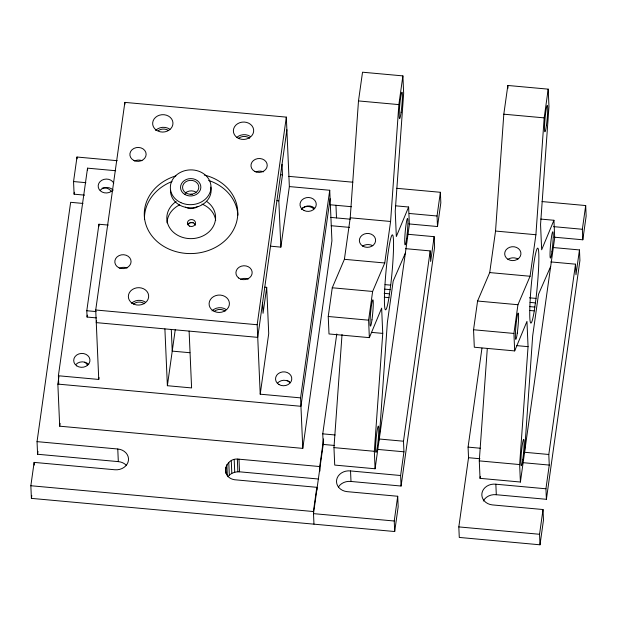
<?xml version="1.0" encoding="UTF-8"?>
<svg xmlns="http://www.w3.org/2000/svg" width="617" height="617" viewBox="0 0 617 617"><rect width="100%" height="100%" fill="white"/><g stroke="black" fill="none" stroke-linecap="round" stroke-linejoin="round"><path stroke-width="0.93" d="M342.034 334.507L333.959 447.61L334.722 465.079L375.09 468.766L374.326 451.297L382.741 333.396L381.638 308.145L369.359 337.646L329 333.959L328.236 316.49L332.262 287.777L344.394 259.31L350.225 217.786L358.492 100.926L362.526 72.204L402.893 75.891L403.657 93.36L395.235 211.261L396.338 236.512L408.616 207.011L395.474 205.808M369.359 337.646L368.604 320.177L372.629 291.455L384.761 262.989L390.592 221.472L398.86 104.605L402.893 75.891M379.116 440.044L387.36 322.552L393.191 281.028L405.346 253.194M487.283 348.728L479.278 460.876L480.041 478.345L520.401 482.031L519.645 464.562L528.059 346.661L526.957 321.403L514.678 350.911L474.311 347.224L473.548 329.756L477.581 301.034L489.713 272.575L495.544 231.051L503.811 114.191L507.845 85.47L548.204 89.149L548.968 106.618L540.554 224.519L541.657 249.777L553.935 220.277L540.793 219.074M514.678 350.911L513.915 333.442L517.948 304.721L530.08 276.254L535.903 234.73L544.179 117.87L548.204 89.149M524.435 453.31L532.679 335.818L538.51 294.294L550.665 266.459M388.949 297.641L390.708 285.139A37.614 3.046 -84.8 0 0 392.25 234.9A37.614 3.046 -84.8 0 0 384.777 288.162A37.614 3.046 -84.8 0 0 388.949 297.641L384.298 297.209M534.268 310.899L536.019 298.404A37.614 3.046 -84.8 0 0 537.569 248.165A37.614 3.046 -84.8 0 0 530.096 301.42A37.614 3.046 -84.8 0 0 534.268 310.899L529.61 310.474M319.922 471.064L319.722 466.552L238.995 459.187C225.174 456.95 219.606 477.134 234.568 479.741L316.806 487.314L316.93 490.021M338.455 486.929A12.201 10.435 -2.5 0 1 350.996 481.461L401.081 486.034L400.618 475.514L350.533 470.941A12.201 10.435 -2.5 0 0 336.643 479.856A12.201 10.435 -2.5 0 0 346.877 491.626L397.703 496.261L398.166 506.788L394.695 531.53L31.398 498.374L30.85 485.741L34.128 462.388L114.862 469.761A12.201 10.435 -2.5 0 0 128.429 460.483A12.201 10.435 -2.5 0 0 117.77 448.999L37.043 441.633L70.639 202.307L82.986 203.44M84.552 195.134L74.102 194.178L73.546 181.552L76.994 157.026L117.222 160.698M31.398 498.374L31.791 495.567M126.462 465.449A12.201 10.435 -2.5 0 0 118.325 461.624L37.591 454.259L37.992 451.397M74.102 194.178L74.364 192.288M58.754 384.183L58.391 375.761L87.529 168.156L115.695 170.724M58.391 375.761L98.751 379.447L95.72 309.996L124.865 102.383L286.327 117.122L289.358 186.573L329.725 190.26L331.931 240.769L302.785 448.382L59.695 426.193L57.859 384.098L58.924 376.478M59.695 426.193L60.096 423.339M96.383 317.902L87.074 317.053L86.796 310.737L98.936 224.233L108.253 225.082M87.074 317.053L87.336 315.148M96.537 320.717L96.275 322.622L257.736 337.36L286.874 129.747M98.751 379.447L99.021 377.542M189.111 331.098L191.594 387.923L167.377 385.71L175.228 329.794M302.785 448.382L300.579 397.872L260.22 394.186L257.181 324.735L286.327 117.122M264.786 287.152L266.698 287.329L263.05 313.282L262.595 302.754M270.377 246.168L280.858 247.124L278.838 200.826L282.478 174.873L282.023 164.353M260.22 394.186L268.719 333.635L266.698 287.329M280.858 247.124L289.358 186.573M300.579 397.872L329.725 190.26M330.095 198.674L300.949 406.287L57.859 384.098M394.695 531.53L394.232 521.01L313.498 513.637L323.215 444.433L322.753 433.851L336.774 333.936M313.96 524.165L313.413 511.532L316.806 487.314M319.722 466.552L323.593 438.957M375.09 468.766L409.379 224.48L408.616 207.011M400.618 475.514L403.95 451.806L403.487 441.217L430.196 250.911L405.5 248.659M394.232 521.01L397.703 496.261M407.289 234.221L434.144 236.673L430.658 261.492L430.196 250.911M408.716 223.902L437.507 226.532L437.044 216.004L440.376 192.288L396.685 188.301M401.081 486.034L434.607 247.193L434.144 236.673M437.507 226.532L440.831 202.816L440.376 192.288M483.304 501.019A12.201 10.435 -2.5 0 1 496.307 494.726L546.392 499.3L545.937 488.78L495.852 484.206A12.201 10.435 -2.5 0 0 481.962 493.122A12.201 10.435 -2.5 0 0 492.196 504.891L543.022 509.526L543.484 520.054L540.006 544.796L459.279 537.43L458.817 526.903L468.534 457.698L468.072 447.117L481.962 348.15M480.041 478.345L480.296 476.494M520.401 482.031L554.698 237.746L553.935 220.277M545.937 488.78L549.261 465.071L548.798 454.482L575.514 264.176L550.819 261.917M540.006 544.796L539.551 534.276L543.022 509.526M553.565 247.571L579.463 249.931L575.977 274.758L575.514 264.176M554.035 237.167L582.818 239.789L582.363 229.269L585.687 205.554L542.004 201.566M546.392 499.3L579.918 260.459L579.463 249.931M582.818 239.789L586.15 216.081L585.687 205.554M227.897 476.71C230.527 473.1 235.2 471.542 239.543 471.812L318.372 479.008M362.912 245.89C365.889 244.108 369.753 244.17 372.815 245.72M508.231 259.155C511.208 257.374 515.064 257.436 518.126 258.986M331.167 225.714L349.577 227.388M330.203 204.775L351.551 206.718M330.758 217.4L350.271 219.182M358.492 100.926L398.86 104.605M503.811 114.191L544.179 117.87M280.573 174.704L282.478 174.873M288.671 176.346L352.847 182.208M73.546 181.552L85.894 182.678M276.933 200.648L278.838 200.826M409.218 213.467L437.044 216.004M553.572 226.64L582.363 229.269M350.225 217.786L390.592 221.472M495.544 231.051L535.903 234.73M344.394 259.31L384.761 262.989M489.713 272.575L530.08 276.254M385.054 284.622L390.708 285.139M529.432 297.803L536.019 298.404M384.761 289.134L390.137 289.628M530.072 302.399L535.456 302.893M332.262 287.777L372.629 291.455M477.581 301.034L517.948 304.721M384.183 293.33L389.551 293.815M529.502 306.587L534.862 307.081M328.236 316.49L368.604 320.177M473.548 329.756L513.915 333.442M371.473 332.37L382.741 333.396M516.791 345.636L528.059 346.661M95.72 309.996L257.181 324.735M86.796 310.737L96.113 311.585M189.928 352.723L172.236 351.112L171.287 329.378M322.753 433.851L335.1 434.977M378.792 438.965L403.487 441.217M468.072 447.117L480.419 448.243M524.103 452.23L548.798 454.482M323.215 444.433L334.615 445.474M377.349 449.377L403.95 451.806M468.534 457.698L479.926 458.739M522.668 462.642L549.261 465.071M333.959 447.61L374.326 451.297M479.278 460.876L519.645 464.562M30.85 485.741L313.413 511.532M458.817 526.903L539.551 534.276M507.845 85.47L507.961 88.223M495.852 484.206L496.307 494.726M350.533 470.941L350.996 481.461M335.957 205.291L336.504 217.924M238.995 459.187L239.543 471.812M237.337 459.148L237.884 471.781M234.182 459.588L234.738 472.213M231.267 460.706L231.815 473.332M228.768 462.426L229.323 475.051M226.871 464.64L227.341 475.46M225.699 467.185L225.976 473.501M164.893 328.884L167.377 385.71M124.865 102.383L124.942 104.188M117.77 448.999L118.325 461.624M98.936 224.233L99.021 226.038M87.529 168.156L87.614 170.022M76.994 157.026L77.071 158.831M37.043 441.633L37.591 454.259M34.128 462.388L34.243 465.095M301.404 208.97A8.137 6.957 -2.5 0 1 313.86 208.932M102.09 188.154A8.137 6.957 -2.5 0 1 111.23 191.309M84.768 362.241A8.137 6.957 -2.5 0 1 87.367 365.04M286.874 380.342A7.921 6.772 -2.5 0 1 289.527 382.178M210.821 187.074A20.33 17.392 -2.5 0 1 192.905 207.721A20.33 17.392 -2.5 0 1 170.5 191.093M197.887 206.417A10.165 8.7 -2.5 0 1 185.532 207.181M185.131 193.198A8.137 6.957 -2.5 0 1 196.067 192.211M190.252 194.448A4.064 3.478 -2.5 0 1 192.35 194.525M204.296 175.035A46.769 40.005 -2.5 0 1 229.462 235.895A46.769 40.005 -2.5 0 1 153.718 238.116A46.769 40.005 -2.5 0 1 175.914 175.868M236.604 137.56A10.165 8.7 -2.5 0 1 250.294 136.403M131.498 303.294A10.165 8.7 -2.5 0 1 145.165 301.975M212.009 310.883A10.165 8.7 -2.5 0 1 226.323 309.626M134.506 161.037A8.137 6.957 -2.5 0 1 142.01 160.682M119.605 268.225A8.137 6.957 -2.5 0 1 127.117 268.017M255.901 171.95A8.137 6.957 -2.5 0 1 263.405 171.865M240.692 279.285A8.137 6.957 -2.5 0 1 248.204 279.069M155.669 130.388A10.165 8.7 -2.5 0 1 170.007 129.346M167.053 222.876A24.402 20.87 -2.5 0 1 179.686 204.867M201.967 204.073A24.402 20.87 -2.5 0 1 215.688 220.454M206.464 201.296A24.402 20.87 -2.5 0 1 209.024 231.815A24.402 20.87 -2.5 0 1 173.238 232.092A24.402 20.87 -2.5 0 1 176.13 201.528M144.471 219.513A46.769 40.005 -2.5 0 1 172.027 181.498M208.608 180.426A46.769 40.005 -2.5 0 1 237.9 215.148M188.023 224.526A4.064 3.478 -2.5 0 1 192.049 222.722A4.064 3.478 -2.5 0 1 195.489 225.19M188.038 223.886A4.473 3.825 -2.5 0 1 188.864 223.177M189.874 222.668A4.473 3.825 -2.5 0 1 191.008 222.398M192.172 222.382A4.473 3.825 -2.5 0 1 193.298 222.637M277.411 383.25A8.137 6.957 -2.5 0 1 290.306 382.725M301.466 209.448A8.137 6.957 -2.5 0 1 314.261 207.883M100.17 190.337A8.137 6.957 -2.5 0 1 113.073 190.067M112.811 190.121A8.137 6.957 -2.5 0 1 100.37 190.846A8.137 6.957 -2.5 0 1 101.859 180.241A8.137 6.957 -2.5 0 1 113.783 183.195M75.852 364.516A8.137 6.957 -2.5 0 1 88.755 364.608M133.426 304.058A8.137 6.957 -2.5 0 1 144.417 303.703M238.663 138.247A8.137 6.957 -2.5 0 1 249.646 138.223M158.384 130.542A8.137 6.957 -2.5 0 1 168.287 130.403M214.161 311.431A8.137 6.957 -2.5 0 1 225.143 311.068M180.943 202.669A20.33 17.392 -2.5 0 0 211.006 186.635A20.33 17.392 -2.5 0 0 180.102 172.552A20.33 17.392 -2.5 0 0 180.943 202.669M184.977 194.548A10.165 8.7 -2.5 0 0 200.826 187.799A10.165 8.7 -2.5 0 0 186.257 179.508A10.165 8.7 -2.5 0 0 184.977 194.548M185.756 192.882A8.137 6.957 -2.5 0 0 198.751 188.077A8.137 6.957 -2.5 0 0 187.545 180.904A8.137 6.957 -2.5 0 0 185.756 192.882M156.147 130.017A10.165 8.7 -2.5 0 0 172.783 124.896A10.165 8.7 -2.5 0 0 159.479 115.186A10.165 8.7 -2.5 0 0 156.147 130.017M237.321 137.699A10.165 8.7 -2.5 0 0 253.602 131.776A10.165 8.7 -2.5 0 0 239.666 122.737A10.165 8.7 -2.5 0 0 237.321 137.699M132.416 303.41A10.165 8.7 -2.5 0 0 148.604 297.301A10.165 8.7 -2.5 0 0 134.521 288.424A10.165 8.7 -2.5 0 0 132.416 303.41M212.718 310.49A10.165 8.7 -2.5 0 0 229.262 305.13A10.165 8.7 -2.5 0 0 215.765 295.612A10.165 8.7 -2.5 0 0 212.718 310.49M133.928 160.466A8.137 6.957 -2.5 0 0 146.136 154.312A8.137 6.957 -2.5 0 0 133.951 148.412A8.137 6.957 -2.5 0 0 133.928 160.466M118.711 267.655A8.137 6.957 -2.5 0 0 131.074 261.739A8.137 6.957 -2.5 0 0 119.058 255.6A8.137 6.957 -2.5 0 0 118.711 267.655M254.728 171.372A8.137 6.957 -2.5 0 0 267.223 165.657A8.137 6.957 -2.5 0 0 255.345 159.325A8.137 6.957 -2.5 0 0 254.728 171.372M238.671 278.005A8.137 6.957 -2.5 0 0 252.014 273.994A8.137 6.957 -2.5 0 0 241.44 266.151A8.137 6.957 -2.5 0 0 238.671 278.005M189.458 226.092A4.064 3.478 -2.5 0 0 195.504 222.93A4.064 3.478 -2.5 0 0 189.357 220.061A4.064 3.478 -2.5 0 0 189.458 226.092M551.93 251.767A13.219 1.072 -84.8 0 0 552.855 231.768A13.219 1.072 -84.8 0 0 550.117 251.242A13.219 1.072 -84.8 0 0 551.93 251.767M546.415 125.49A13.219 1.072 -84.8 0 0 547.341 105.484A13.219 1.072 -84.8 0 0 544.603 124.966A13.219 1.072 -84.8 0 0 546.415 125.49M522.792 459.38A13.219 1.072 -84.8 0 0 523.71 439.381A13.219 1.072 -84.8 0 0 520.972 458.855A13.219 1.072 -84.8 0 0 522.792 459.38M517.277 333.095A13.219 1.072 -84.8 0 0 518.195 313.097A13.219 1.072 -84.8 0 0 515.465 332.578A13.219 1.072 -84.8 0 0 517.277 333.095M507.968 259.302A8.137 6.957 -2.5 0 0 520.887 254.351A8.137 6.957 -2.5 0 0 509.573 247.309A8.137 6.957 -2.5 0 0 507.968 259.302M406.618 238.501A13.219 1.072 -84.8 0 0 407.536 218.503A13.219 1.072 -84.8 0 0 404.798 237.985A13.219 1.072 -84.8 0 0 406.618 238.501M401.104 112.225A13.219 1.072 -84.8 0 0 402.022 92.226A13.219 1.072 -84.8 0 0 399.284 111.7A13.219 1.072 -84.8 0 0 401.104 112.225M377.473 446.114A13.219 1.072 -84.8 0 0 378.391 426.116A13.219 1.072 -84.8 0 0 375.66 445.59A13.219 1.072 -84.8 0 0 377.473 446.114M371.958 319.83A13.219 1.072 -84.8 0 0 372.876 299.831A13.219 1.072 -84.8 0 0 370.146 319.313A13.219 1.072 -84.8 0 0 371.958 319.83M362.649 246.036A8.137 6.957 -2.5 0 0 375.568 241.085A8.137 6.957 -2.5 0 0 364.254 234.044A8.137 6.957 -2.5 0 0 362.649 246.036M278.93 384.514A8.137 6.957 -2.5 0 0 291.756 379.386A8.137 6.957 -2.5 0 0 280.295 372.506A8.137 6.957 -2.5 0 0 278.93 384.514M304.058 210.513A8.137 6.957 -2.5 0 0 316.266 204.358A8.137 6.957 -2.5 0 0 304.081 198.458A8.137 6.957 -2.5 0 0 304.058 210.513M76.747 365.866A8.137 6.957 -2.5 0 0 89.866 361.346A8.137 6.957 -2.5 0 0 78.883 353.927A8.137 6.957 -2.5 0 0 76.747 365.866"/></g></svg>
